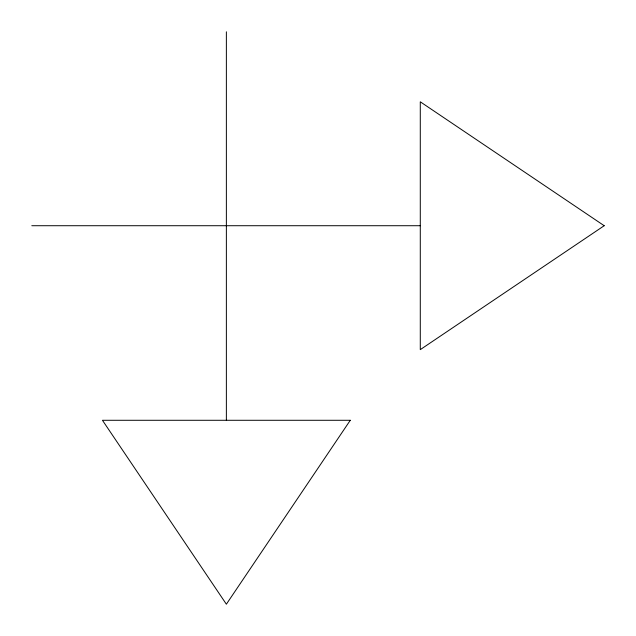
<?xml version="1.0" encoding="UTF-8"?>
<svg xmlns="http://www.w3.org/2000/svg" width="636" height="636" viewBox="0 0 636 636"><rect width="100%" height="100%" fill="white"/><g stroke="black" fill="none" stroke-linecap="round" stroke-linejoin="round"><path stroke-width="0.95" d="M31.8 225.716L420.285 225.716M226.368 31.8L226.368 420.285M350.285 420.285L226.368 604.2L102.452 420.285L350.285 420.285M604.2 225.716L420.285 349.633L420.285 101.808L604.2 225.716"/></g></svg>
